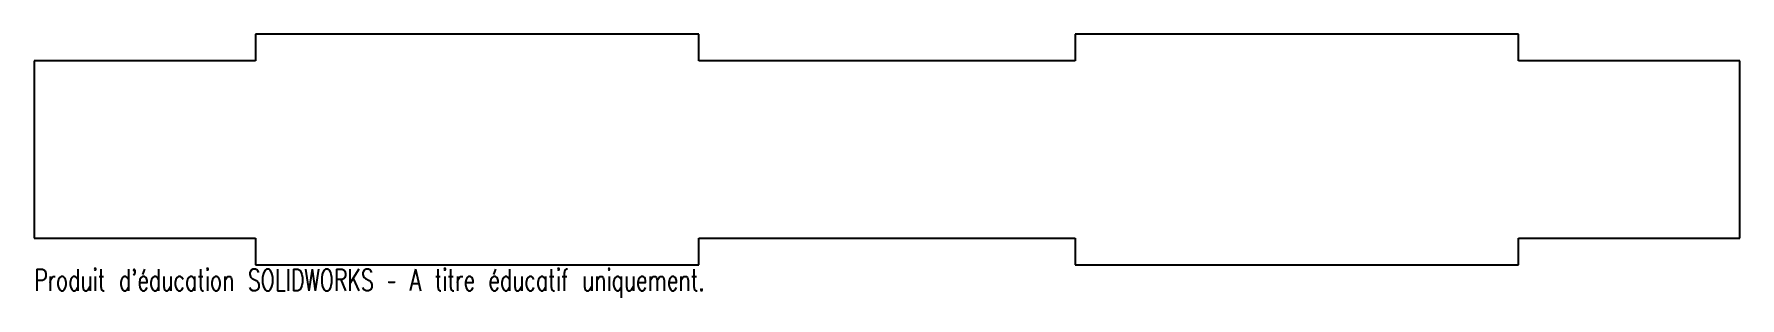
# Model space of a CAD drawing. Header units: millimetres. Extents: x -192 to 192, y -33 to 26.
import ezdxf

# ---------------------------------------------------------------- set-up
doc = ezdxf.new("R2010")
doc.units = ezdxf.units.MM
doc.styles.add('SLDTEXTSTYLE0', font='TXT', dxfattribs={"width": 0.7, "bigfont": 'bigfont'})

msp = doc.modelspace()

# ---------------------------------------------------------------- linework, layer by layer
at = {"color": 7, "linetype": 'Continuous', "lineweight": 25}
for p, q in [((-142.5, 26), (-142.5, 20)), ((-42.5, 26), (-142.5, 26)), ((-42.5, 20), (-42.5, 26)), ((42.5, 26), (42.5, 20)), ((142.5, 26), (42.5, 26)), ((142.5, 20), (142.5, 26)), ((-192.5, 20), (-192.5, -20)), ((-142.5, 20), (-192.5, 20)), ((42.5, 20), (-42.5, 20)), ((192.5, 20), (142.5, 20)), ((192.5, -20), (192.5, 20)), ((-192.5, -20), (-142.5, -20)), ((-142.5, -20), (-142.5, -26)), ((-42.5, -26), (-42.5, -20)), ((-42.5, -20), (42.5, -20)), ((42.5, -20), (42.5, -26)), ((142.5, -26), (142.5, -20)), ((142.5, -20), (192.5, -20)), ((-142.5, -26), (-42.5, -26)), ((42.5, -26), (142.5, -26))]:
    msp.add_line(p, q, dxfattribs=at)

# ---------------------------------------------------------------- texts
at = {"color": 7, "linetype": 'Continuous', "insert": (-192.5, -27.02), "char_height": 4.8336, "attachment_point": 1, "style": 'SLDTEXTSTYLE0'}
msp.add_mtext("Produit d'éducation SOLIDWORKS – A titre éducatif uniquement.", dxfattribs=at)

doc.saveas('drawing.dxf')
